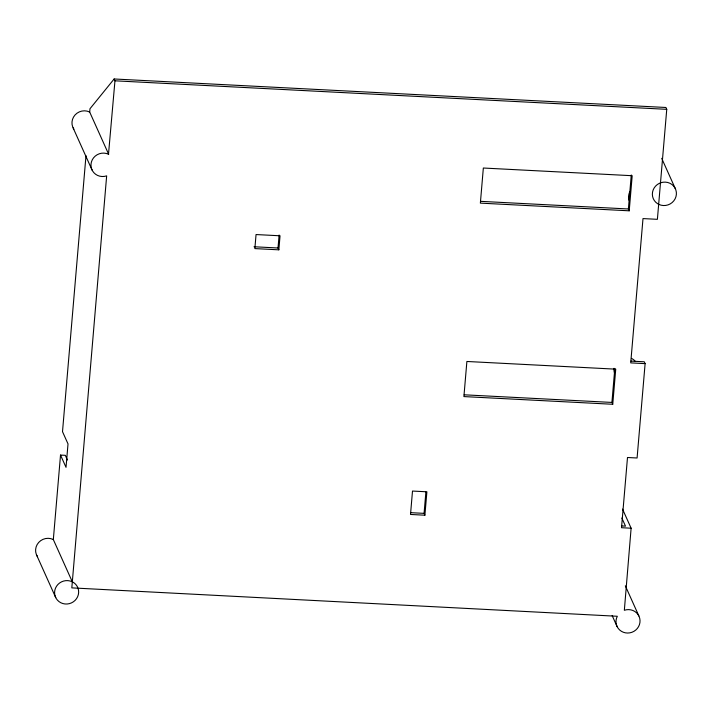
<?xml version="1.0" encoding="UTF-8"?>
<svg xmlns="http://www.w3.org/2000/svg" width="712" height="712" viewBox="0 0 712 712"><rect width="100%" height="100%" fill="white"/><g stroke="black" fill="none" stroke-linecap="round" stroke-linejoin="round"><path stroke-width="1.07" d="M72.33 581.846L53.329 539.571L60.52 455.075L65.317 455.324L67.435 460.032M85.992 155.67L62.505 431.668L68.014 443.923L66.02 467.33L60.52 455.075M108.696 154.353L89.703 112.078L89.979 108.749L114.134 78.979L665.925 107.485L666.752 109.328L657.39 219.323L642.998 218.584L630.725 362.889L645.116 363.636L637.089 457.994L627.495 457.504L621.523 527.717L631.117 528.206L624.344 610.273A12.113 11.641 -24.2 0 1 640.026 620.41A12.113 11.641 -24.2 0 1 625.456 632.843A12.113 11.641 -24.2 0 1 617.313 616.272L71.814 587.881L106.658 175.864A12.113 11.641 -24.2 0 1 91.002 164.196A12.113 11.641 -24.2 0 1 108.5 154.246L114.961 80.812L114.134 78.979M278.846 249.832L280.038 235.788L256.053 234.551L254.86 248.595L278.846 249.832L278.018 247.998L279.122 235.031M424.895 515.203L426.888 491.796L412.497 491.058L410.512 514.456L424.895 515.203L424.076 513.361L425.883 492.09M612.747 404.274L615.738 369.163L466.885 361.474L463.904 396.584L612.747 404.274L611.919 402.431L614.821 368.424M629.212 210.814L632.194 175.713L483.341 168.023L480.36 203.125L629.212 210.814L628.385 208.981L631.277 174.974M114.961 80.812L666.752 109.328M480.644 201.345L628.385 208.981M254.033 246.752L278.018 247.998M631.001 361.109L644.289 361.794L645.116 363.636M464.188 394.804L611.919 402.431M410.788 512.676L424.076 513.361M621.656 525.928L625.492 526.124L621.852 518.033M89.703 112.078L89.498 111.962A12.113 11.641 -24.2 0 0 75.08 114.926A12.113 11.641 -24.2 0 0 73.87 129.175M53.329 539.571L53.133 539.456A12.113 11.641 -24.2 0 0 38.715 542.419A12.113 11.641 -24.2 0 0 37.496 556.668M661.688 158.313L675.261 188.511M622.519 509.08L631.117 528.206M625.323 585.807L638.895 616.005M612.151 615.568L617.126 626.64M73.105 127.857L92.106 170.132M36.739 555.351L55.741 597.626M629.159 200.481A12.113 11.641 -24.2 0 1 629.915 191.519M614.492 372.874A12.113 11.641 -24.2 0 1 613.958 368.344M631.455 358.394A12.113 11.641 -24.2 0 1 635.131 361.126M660.709 182.779L659.25 183.385A12.113 11.641 -24.2 0 0 657.523 203.65L658.867 204.406A12.113 11.641 -24.2 0 0 676.373 194.447A12.113 11.641 -24.2 0 0 660.709 182.779M73.478 582.487L72.126 581.74A12.113 11.641 -24.2 0 0 54.86 590.168A12.113 11.641 -24.2 0 0 67.195 603.999A12.113 11.641 -24.2 0 0 78.08 588.406L77.501 587A12.113 11.641 -24.2 0 0 73.478 582.487"/></g></svg>
